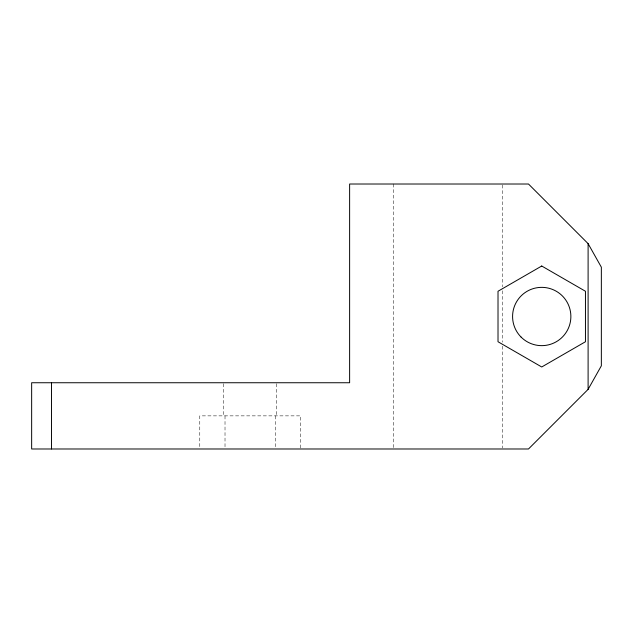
<?xml version="1.0" encoding="UTF-8"?>
<svg xmlns="http://www.w3.org/2000/svg" width="633" height="633" viewBox="0 0 633 633"><rect width="100%" height="100%" fill="white"/><g stroke="black" fill="none" stroke-linecap="round" stroke-linejoin="round"><path stroke-width="0.47" stroke-dasharray="3.17 2.37" d="M502.737 185.002L502.737 286.836M502.737 290.792L502.737 342.208M502.737 346.164L502.737 447.998M393.346 184.013L393.346 447.998M300.738 448.014L300.738 415.865L199.775 415.865L199.775 448.014M276.756 383.717L276.756 415.865M275.497 415.865L275.497 448.014M225.016 415.865L225.016 448.014M223.758 383.717L223.758 415.865"/><path stroke-width="0.95" d="M588.104 389.366L601.35 365.803L601.35 267.197L588.104 243.634L528.484 184.013L349.622 184.013L349.622 382.743L31.65 382.743L31.65 448.987L528.484 448.987L588.104 389.366L588.104 243.634M51.526 382.743L51.526 448.987M541.729 266.018L498.013 291.259L498.013 341.741L541.729 366.982L585.454 341.741L585.454 291.259L541.729 266.018M521.117 337.112A29.15 29.15 0 0 0 569.882 324.041A29.15 29.15 0 0 0 534.189 288.347A29.15 29.15 0 0 0 521.117 337.112"/></g></svg>
